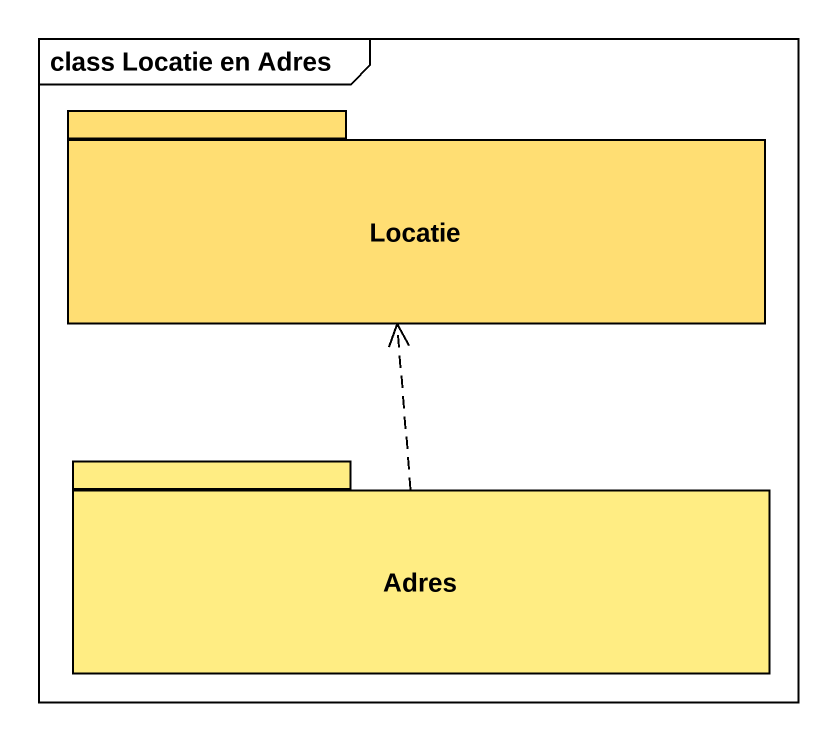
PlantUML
@startuml
mainframe class Locatie en Adres
package Locatie #FFDE73 {
}
package Adres #FFED83 {
}
Adres .up.> Locatie
@enduml
